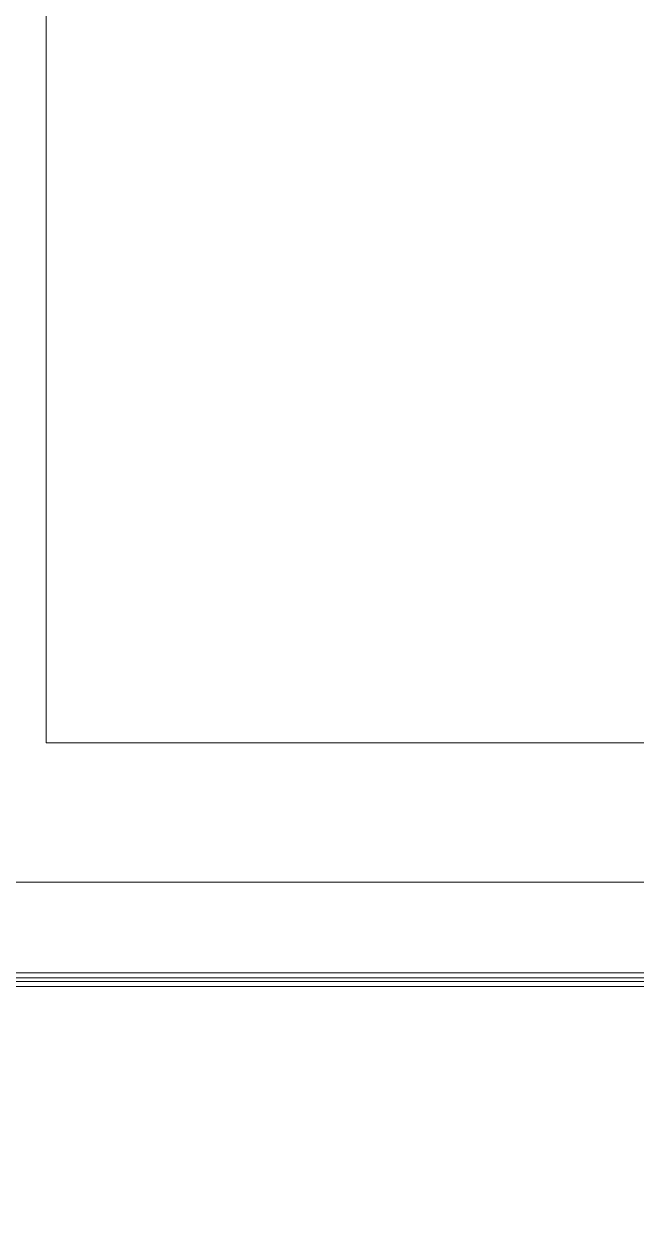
# Model space of a CAD drawing. Extents: x -2749 to 23780, y -1311 to 8245.
# Drawn here: x 1296.1 to 1471.8, y 1287.2 to 1631.3 of the extents above; entities that cross this region are included whole.
import ezdxf

# ---------------------------------------------------------------- set-up
doc = ezdxf.new("R2010")
doc.units = 0
doc.header["$MEASUREMENT"] = 0
doc.layers.get('0').update_dxf_attribs({"color": 9, "lineweight": 9})
for name, color, linetype, lineweight in [('06D', 9, 'Continuous', 9), ('15', 9, 'Continuous', 9), ('30', 251, 'Continuous', 9), ('40', 9, 'Continuous', 9), ('40B', 9, 'Continuous', 9)]:
    doc.layers.add(name, color=color, linetype=linetype, lineweight=lineweight)

# ---------------------------------------------------------------- blocks, each defined once
blk = doc.blocks.new('*U298')
at = {"layer": '06D'}
for points in [[(4.95, 4), (775.05, 4)], [(4.95, 0), (775.04, 0)]]:
    blk.add_lwpolyline(points, dxfattribs=at)
at = {"layer": '15'}
for points in [[(1.96, 2.5), (778.04, 2.5)], [(778.04, 1.5), (1.96, 1.5)]]:
    blk.add_lwpolyline(points, dxfattribs=at)
blk = doc.blocks.new('p-zemin kat')
at = {"layer": '40'}
blk.add_lwpolyline([(1964.5, 1355), (1184.5, 1355), (1184.5, 1943), (1964.5, 1943)], close=True, dxfattribs=at)
at = {"layer": '40B'}
blk.add_lwpolyline([(3287.33, 2825), (2222.5, 2825), (2222.5, 2815), (1955, 2815), (1955, 1945), (1959.5, 1945), (1959.5, 1385), (1162.5, 1385), (1162.5, 730), (1392.5, 730), (1392.5, 325), (1522.5, 325), (1522.5, 725), (1802.6, 725), (1802.6, 730), (1831.78, 791.16), (1935.27, 740.05, -0.306949), (4278.59, 2070.68, 0.001238)], format="xyb", dxfattribs=at)
blk.add_lwpolyline([(1162.5, 1385), (1162.5, 1945), (1959.5, 1945), (1959.5, 1385)], close=True, dxfattribs=at)
at = {"linetype": 'Continuous'}
blk.add_blockref('*U298', (1184.5, 1355), dxfattribs=at)

msp = doc.modelspace()

# ---------------------------------------------------------------- linework, layer by layer
at = {"layer": '30'}
msp.add_lwpolyline([(4292.45, 2243.32, 0.306966), (1779.98, 816.75), (1738.6, 837.18, 0.011281), (1688.65, 730), (1517.5, 730), (1517.5, 347), (1397.5, 347), (1397.5, 735), (1182.5, 735), (1182.5, 1355), (1964.5, 1355), (1964.5, 2480), (1964.5, 2652), (1964.5, 2803), (1964.5, 2827), (2200.5, 2827), (2200.5, 2803), (2200.5, 2803), (2407.82, 2803), (2580.5, 2803)], format="xyb", dxfattribs=at)
msp.add_lwpolyline([(1302.5, 1825), (1842.5, 1825), (1842.5, 1425), (1302.5, 1425)], close=True, dxfattribs=at)

# ---------------------------------------------------------------- block references
msp.add_blockref('p-zemin kat', (0, 0))

doc.saveas('drawing.dxf')
